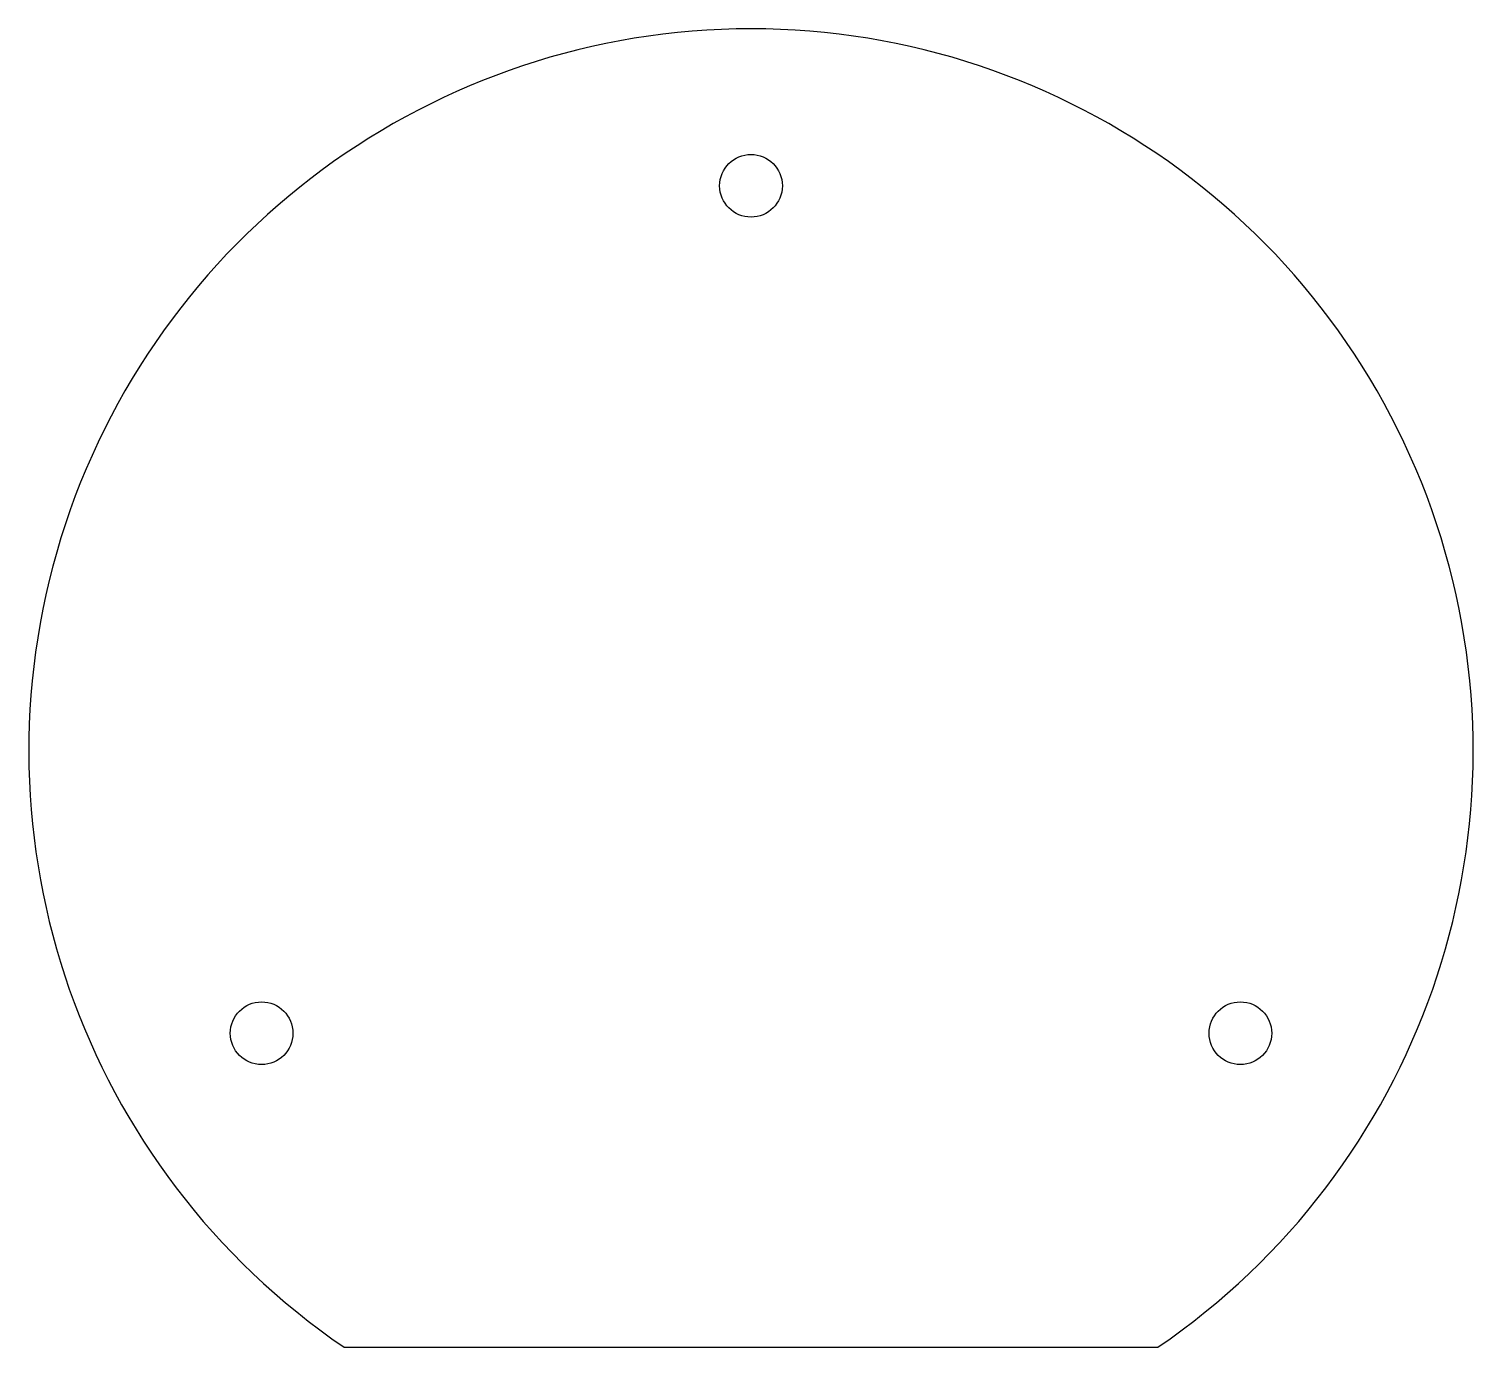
# Model space of a CAD drawing. Extents: x -73 to 73, y -60 to 73.
import ezdxf

# ---------------------------------------------------------------- set-up
doc = ezdxf.new("R2010")
doc.units = 0
doc.header["$MEASUREMENT"] = 0
doc.layers.add('VISIBLE', color=7, linetype='CONTINUOUS')

msp = doc.modelspace()

# ---------------------------------------------------------------- linework, layer by layer
at = {"layer": 'VISIBLE'}
msp.add_line((-41.15, -60.33), (41.15, -60.33), dxfattribs=at)
for centre in [(0, 57.15), (-49.49, -28.57), (49.49, -28.57)]:
    msp.add_circle(centre, 3.17, dxfattribs=at)
msp.add_arc((0, 0), 73.03, 304.3012, 235.6988, dxfattribs=at)

doc.saveas('drawing.dxf')
